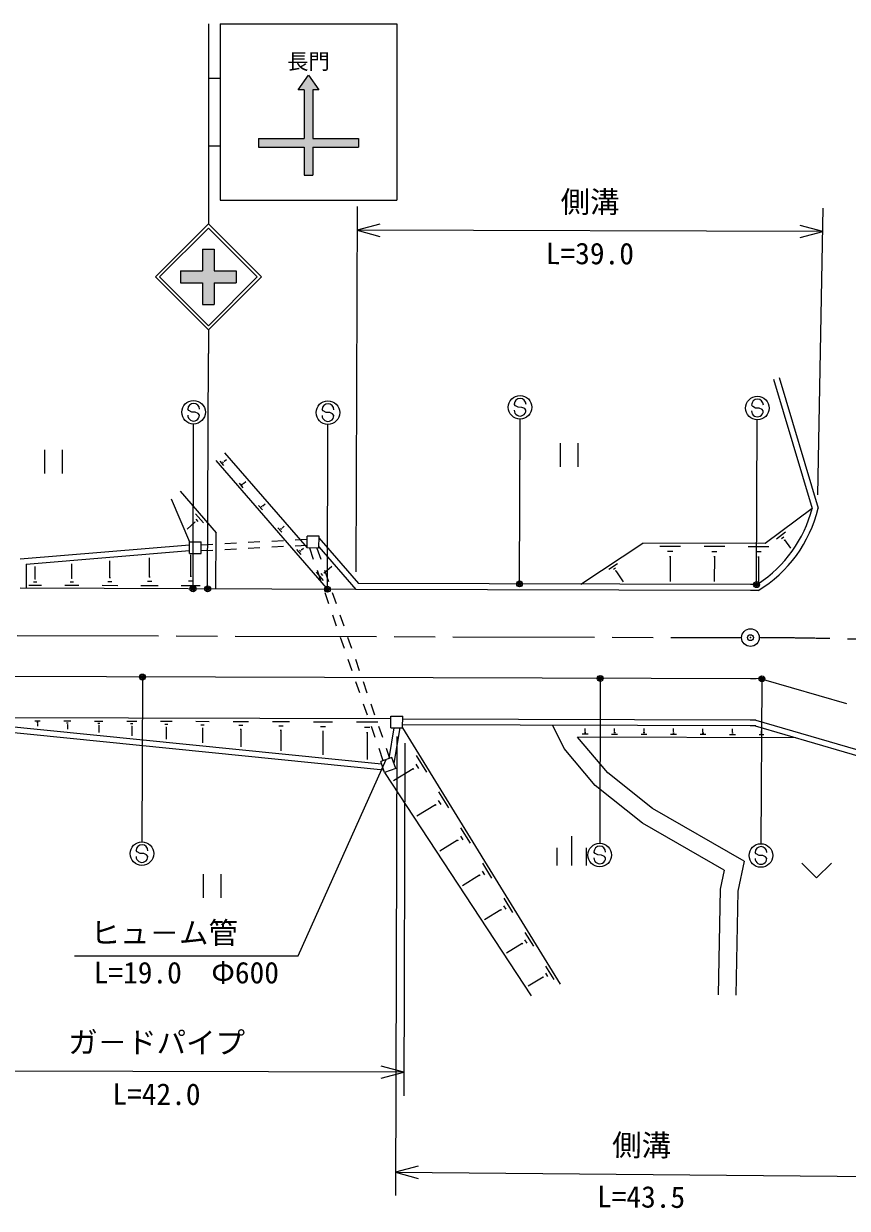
# Model space of a CAD drawing. Units: millimetres, scale not verified. Extents: x 0 to 700000, y -47500 to 447500.
# Drawn here: x 306397 to 376304, y 263255 to 363859 of the extents above; entities that cross this region are included whole.
import ezdxf
from ezdxf.enums import TextEntityAlignment as Align

# ---------------------------------------------------------------- set-up
doc = ezdxf.new("R2010")
doc.units = ezdxf.units.MM
doc.header["$LTSCALE"] = 1000
doc.header["$PDMODE"] = 32
doc.header["$PDSIZE"] = 500
doc.linetypes.add('CHAIN', pattern=[18.5, 12, -1.5, 3.5, -1.5])
for name, color, linetype, lineweight in [('M-STR-HTXT', 7, 'Continuous', 13), ('M-STR-STRC', 7, 'Continuous', 25), ('M-TTL-BAND', 7, 'Continuous', 25), ('S-TTL', 7, 'Continuous', 25)]:
    doc.layers.add(name, color=color, linetype=linetype, lineweight=lineweight)
doc.styles.add('@ＭＳ ゴシック', font='')
doc.styles.add('ＭＳ ゴシック', font='')
doc.styles.get('@ＭＳ ゴシック').set_extended_font_data('@MS Gothic')
doc.styles.get('ＭＳ ゴシック').set_extended_font_data('MS Gothic')

msp = doc.modelspace()

# ---------------------------------------------------------------- hatches: boundary and pattern name
at = {"layer": 'M-STR-STRC'}
for points in [[(326321, 354118), (330196, 354118), (330196, 358243), (329696, 358243), (330571, 359493), (331446, 358243), (330946, 358243), (330946, 354118), (334821, 354118), (334821, 353368), (330946, 353368), (330946, 350993), (330196, 350993), (330196, 353368), (326321, 353368)], [(319711, 342859), (321571, 342859), (321572, 344719), (322572, 344718), (322571, 342859), (324431, 342859), (324431, 341859), (322571, 341859), (322571, 339998), (321571, 339999), (321571, 341859), (319711, 341859)]]:
    msp.add_hatch(color=256, dxfattribs=at).paths.add_polyline_path(points)

# ---------------------------------------------------------------- linework, layer by layer
at = {"layer": 'M-STR-HTXT'}
for p, q in [((334696, 348321), (334602, 317321)), ((373813, 323836), (374270, 348201)), ((336623, 346832), (334690, 346321)), ((374232, 346202), (334690, 346321)), ((334690, 346321), (336620, 345797)), ((372299, 345690), (374232, 346202)), ((374232, 346202), (372302, 346725)), ((338060, 303310), (337943, 264335)), ((329701, 284688), (337176, 301378)), ((310701, 284688), (329701, 284688)), ((339886, 266835), (337949, 266335)), ((337949, 266335), (379690, 265960)), ((337949, 266335), (339876, 265800))]:
    msp.add_line(p, q, dxfattribs=at)
at = {"layer": 'M-STR-STRC'}
for p, q in [((322071, 363859), (322071, 346859)), ((323071, 363859), (323071, 348859)), ((323071, 363859), (338071, 363859)), ((338071, 363859), (338071, 348859)), ((322071, 359234), (323071, 359234)), ((329696, 358243), (330571, 359493)), ((330571, 359493), (331446, 358243)), ((330196, 358243), (329696, 358243)), ((330196, 358243), (330196, 354118)), ((331446, 358243), (330946, 358243)), ((330946, 358243), (330946, 354118)), ((322071, 353484), (323071, 353484)), ((326321, 354118), (326321, 353368)), ((326321, 354118), (330196, 354118)), ((326321, 353368), (330196, 353368)), ((330196, 353368), (330196, 350993)), ((330946, 354118), (334821, 354118)), ((330946, 353368), (330946, 350993)), ((330946, 353368), (334821, 353368)), ((334821, 354118), (334821, 353368)), ((330196, 350993), (330946, 350993)), ((323071, 348859), (338071, 348859)), ((317570, 342359), (322070, 346859)), ((317924, 342359), (322070, 346505)), ((326571, 342359), (322071, 346859)), ((326217, 342359), (322072, 346503)), ((321572, 344719), (321571, 342859)), ((321572, 344719), (322572, 344718)), ((322572, 344718), (322571, 342859)), ((317571, 342359), (322070, 337859)), ((317924, 342359), (322070, 338212)), ((319711, 342859), (319711, 341859)), ((319711, 342859), (321571, 342859)), ((322070, 338212), (326217, 342359)), ((322071, 337859), (326571, 342359)), ((322571, 342859), (324431, 342859)), ((324431, 342859), (324431, 341859)), ((319711, 341859), (321571, 341859)), ((321571, 341859), (321571, 339999)), ((322571, 341859), (324431, 341859)), ((322571, 341859), (322571, 339998)), ((321571, 339999), (322571, 339998)), ((322071, 337859), (322071, 335859)), ((322011, 316009), (322071, 335859)), ((320419, 331003), (320320, 331121)), ((320664, 330863), (320419, 331003)), ((331824, 330968), (331725, 331087)), ((348133, 331419), (348033, 331537)), ((348377, 331280), (348133, 331419)), ((348678, 331278), (348377, 331280)), ((348923, 331166), (348678, 331278)), ((349029, 331030), (348923, 331166)), ((368277, 331358), (368178, 331476)), ((368522, 331219), (368277, 331358)), ((368823, 331217), (368522, 331219)), ((369068, 331105), (368823, 331217)), ((369174, 330969), (369068, 331105)), ((320965, 330861), (320664, 330863)), ((321210, 330749), (320965, 330861)), ((321316, 330613), (321210, 330749)), ((332069, 330829), (331824, 330968)), ((332370, 330827), (332069, 330829)), ((332615, 330715), (332370, 330827)), ((332721, 330579), (332615, 330715)), ((348483, 316429), (348525, 330279)), ((368606, 316368), (368668, 330218)), ((320770, 316012), (320811, 329862)), ((332175, 315978), (332216, 329828)), ((316477, 308225), (316436, 294375)), ((355333, 308108), (355291, 294258)), ((369059, 308067), (368978, 294217)), ((338750, 302749), (338660, 272808)), ((316037, 293516), (315938, 293634)), ((316282, 293376), (316037, 293516)), ((316583, 293374), (316282, 293376)), ((316828, 293262), (316583, 293374)), ((316934, 293126), (316828, 293262)), ((354893, 293399), (354793, 293517)), ((355138, 293260), (354893, 293399)), ((355438, 293257), (355138, 293260)), ((355683, 293145), (355438, 293257)), ((355789, 293009), (355683, 293145)), ((368577, 293358), (368478, 293476)), ((368822, 293218), (368577, 293358)), ((369123, 293216), (368822, 293218)), ((369368, 293104), (369123, 293216)), ((369474, 292968), (369368, 293104)), ((338666, 274808), (296679, 274934)), ((336732, 274296), (338666, 274808)), ((338666, 274808), (336735, 275332))]:
    msp.add_line(p, q, dxfattribs=at)
for centre, radius in [((348528, 331279), 1000), ((368672, 331218), 1000), ((320814, 330862), 1000), ((332219, 330828), 1000), ((320769, 315862), 150), ((320769, 315862), 120), ((320769, 315862), 90), ((320769, 315862), 60), ((322011, 315859), 150), ((322011, 315859), 120), ((322011, 315859), 90), ((322011, 315859), 60), ((332174, 315828), 150), ((332174, 315828), 120), ((332174, 315828), 90), ((348483, 316279), 150), ((348483, 316279), 120), ((348483, 316279), 90), ((348483, 316279), 60), ((348483, 316279), 30), ((368606, 316218), 150), ((368606, 316218), 120), ((368606, 316218), 90), ((368606, 316218), 60), ((368606, 316218), 30), ((320769, 315862), 30), ((322011, 315859), 30), ((332174, 315828), 60), ((332174, 315828), 30), ((316478, 308375), 150), ((316478, 308375), 120), ((316478, 308375), 90), ((316478, 308375), 60), ((316478, 308375), 30), ((355333, 308258), 150), ((355333, 308258), 120), ((355333, 308258), 90), ((355333, 308258), 60), ((355333, 308258), 30), ((369060, 308217), 150), ((369060, 308217), 120), ((369060, 308217), 90), ((369060, 308217), 60), ((369060, 308217), 30), ((316433, 293375), 1000), ((355288, 293258), 1000), ((368972, 293217), 1000)]:
    msp.add_circle(centre, radius, dxfattribs=at)
for centre, start, end in [((348533, 331534), 359.55488, 179.55488), ((320820, 331117), 359.55488, 179.55488), ((332225, 331083), 359.55488, 179.55488), ((348529, 331034), 179.55488, 359.55488), ((368678, 331473), 359.55488, 179.55488), ((320816, 330617), 179.55488, 359.55488), ((332221, 330583), 179.55488, 359.55488), ((368674, 330973), 179.55488, 359.55488), ((316438, 293630), 359.55488, 179.55488), ((355293, 293513), 359.55488, 179.55488), ((368978, 293472), 359.55488, 179.55488), ((316434, 293130), 179.55488, 359.55488), ((355289, 293013), 179.55488, 359.55488), ((368974, 292972), 179.55488, 359.55488)]:
    msp.add_arc(centre, 500, start, end, dxfattribs=at)
for p in [(320769, 315862), (322011, 315859), (332174, 315828), (348483, 316279), (368606, 316218), (316478, 308375), (355333, 308258), (369060, 308217)]:
    msp.add_point(p, dxfattribs=at)
at = {"layer": 'M-TTL-BAND', "color": 2, "linetype": 'CHAIN', "lineweight": 13}
msp.add_line((268836, 312019), (367336, 311722), dxfattribs=at)
at = {"layer": 'S-TTL'}
for p, q in [((370032, 333680), (373316, 322693)), ((370511, 333823), (373834, 322705)), ((351936, 328236), (351936, 326236)), ((353436, 328236), (353436, 326236)), ((308171, 327656), (308171, 325656)), ((309671, 327656), (309671, 325656)), ((323446, 327425), (330460, 319333)), ((322691, 326770), (332076, 315941)), ((323392, 326342), (323065, 326719)), ((323364, 326565), (323282, 326660)), ((323428, 326682), (323407, 326706)), ((323418, 326694), (323606, 326858)), ((325055, 324805), (325244, 324969)), ((319668, 324150), (322730, 320617)), ((325030, 324452), (324702, 324830)), ((325001, 324676), (324920, 324770)), ((325065, 324793), (325045, 324817)), ((318912, 323495), (320461, 319863)), ((326667, 322563), (326340, 322941)), ((326692, 322916), (326881, 323080)), ((321665, 321464), (320986, 322247)), ((326639, 322787), (326557, 322881)), ((326703, 322904), (326682, 322928)), ((373316, 322693), (369344, 319716)), ((320934, 321516), (320263, 320934)), ((320955, 321492), (320913, 321541)), ((321215, 321588), (321045, 321784)), ((328305, 320674), (327977, 321052)), ((328276, 320898), (328194, 320992)), ((328340, 321015), (328320, 321039)), ((328330, 321027), (328519, 321191)), ((322716, 315857), (322730, 320617)), ((327452, 319925), (328451, 319978)), ((329449, 320030), (330448, 320083)), ((330460, 319333), (330463, 320333)), ((331463, 320330), (330463, 320333)), ((331460, 319330), (331463, 320330)), ((331462, 320202), (334827, 316320)), ((370289, 320112), (371070, 320697)), ((370728, 320136), (370924, 320283)), ((370948, 319996), (370997, 320033)), ((370972, 320014), (371488, 319326)), ((306106, 318407), (320460, 319614)), ((306604, 317948), (320459, 319112)), ((320458, 318863), (320461, 319863)), ((320461, 319863), (321461, 319860)), ((321458, 318860), (321461, 319860)), ((321459, 319110), (322457, 319162)), ((321460, 319611), (322459, 319663)), ((323456, 319215), (324455, 319267)), ((323458, 319716), (324456, 319768)), ((325453, 319320), (326452, 319372)), ((325455, 319821), (326453, 319873)), ((327451, 319425), (328449, 319477)), ((329448, 319530), (330446, 319582)), ((329942, 318785), (329579, 319204)), ((329911, 319033), (329820, 319138)), ((329981, 319163), (329959, 319189)), ((329970, 319176), (330138, 319322)), ((331460, 319330), (330460, 319333)), ((330642, 319333), (330969, 318388)), ((331277, 319331), (331605, 318386)), ((331460, 319441), (334598, 315821)), ((353696, 316263), (358959, 319748)), ((369344, 319716), (358959, 319748)), ((360401, 319493), (362151, 319488)), ((361056, 319054), (361493, 319052)), ((364151, 319482), (365901, 319477)), ((364806, 319042), (365243, 319041)), ((367901, 319471), (369651, 319465)), ((368556, 319031), (368993, 319030)), ((306604, 317948), (306598, 315905)), ((310479, 316742), (310483, 317989)), ((313714, 316796), (313719, 318233)), ((317078, 316853), (317083, 318486)), ((320458, 318863), (321458, 318860)), ((320577, 316913), (320582, 318749)), ((356051, 317522), (356789, 318011)), ((361218, 318616), (361328, 318615)), ((361273, 318616), (361267, 316490)), ((364968, 318604), (365078, 318604)), ((365023, 318604), (365017, 316479)), ((368719, 318593), (368828, 318593)), ((368773, 318593), (368767, 316468)), ((307368, 316689), (307371, 317755)), ((320627, 316912), (320527, 316913)), ((331850, 316584), (331252, 317274)), ((331296, 317443), (331623, 316498)), ((331799, 316992), (331649, 317165)), ((331915, 317206), (331878, 317249)), ((331896, 317228), (332554, 317798)), ((331932, 317441), (332259, 316496)), ((356450, 317521), (356635, 317643)), ((356641, 317382), (356688, 317413)), ((356665, 317397), (357285, 316460)), ((334598, 315821), (306098, 315907)), ((307902, 316151), (306830, 316154)), ((307501, 316420), (307233, 316421)), ((307401, 316689), (307334, 316689)), ((311075, 316142), (309879, 316145)), ((310628, 316442), (310329, 316443)), ((310516, 316741), (310442, 316742)), ((314375, 316132), (313049, 316136)), ((313879, 316464), (313548, 316465)), ((313756, 316796), (313673, 316796)), ((317806, 316121), (316346, 316126)), ((317260, 316488), (316895, 316489)), ((317124, 316853), (317033, 316853)), ((321374, 316111), (319775, 316115)), ((320775, 316512), (320376, 316513)), ((368099, 316220), (334827, 316320)), ((331950, 315553), (332278, 314608)), ((332586, 315551), (332913, 314606)), ((368098, 315720), (334598, 315821)), ((332605, 313663), (332932, 312718)), ((333241, 313661), (333568, 312716)), ((333259, 311773), (333586, 310828)), ((333895, 311771), (334222, 310826)), ((333914, 309883), (334241, 308938)), ((334549, 309881), (334876, 308936)), ((368910, 308218), (268014, 308521)), ((334568, 307993), (334895, 307048)), ((335204, 307991), (335531, 307046)), ((369204, 308175), (376251, 306114)), ((335222, 306103), (335550, 305158)), ((335858, 306101), (336185, 305156)), ((337565, 304812), (267942, 305021)), ((337563, 304062), (337566, 305062)), ((337566, 305062), (338566, 305059)), ((338563, 304059), (338566, 305059)), ((301907, 304021), (336958, 300481)), ((301935, 304520), (336777, 301002)), ((307337, 304653), (307801, 304651)), ((307511, 304536), (307627, 304536)), ((307554, 304420), (307583, 304420)), ((307568, 304420), (307568, 304202)), ((309812, 304645), (310397, 304644)), ((310031, 304498), (310178, 304498)), ((310086, 304352), (310122, 304352)), ((310104, 304352), (310103, 303946)), ((312412, 304637), (313124, 304635)), ((312678, 304459), (312856, 304458)), ((312745, 304280), (312789, 304280)), ((312767, 304280), (312765, 303677)), ((315142, 304629), (315988, 304627)), ((315458, 304417), (315670, 304416)), ((315537, 304205), (315590, 304205)), ((315563, 304205), (315561, 303394)), ((318008, 304621), (318995, 304618)), ((318378, 304373), (318624, 304372)), ((318469, 304126), (318531, 304126)), ((318500, 304126), (318497, 303098)), ((321019, 304612), (322153, 304608)), ((321443, 304327), (321727, 304326)), ((321549, 304043), (321620, 304043)), ((321584, 304043), (321580, 302787)), ((324181, 304602), (325469, 304598)), ((324663, 304278), (324985, 304277)), ((324783, 303956), (324863, 303956)), ((324823, 303956), (324819, 302460)), ((327501, 304592), (328952, 304588)), ((328044, 304228), (328407, 304227)), ((328179, 303864), (328270, 303864)), ((328224, 303864), (328219, 302116)), ((330988, 304582), (332610, 304577)), ((331595, 304174), (332000, 304173)), ((334650, 304571), (336451, 304565)), ((335324, 304118), (335774, 304117)), ((335877, 304213), (336204, 303268)), ((336512, 304211), (336840, 303267)), ((337809, 304061), (337380, 301448)), ((337563, 304062), (338563, 304059)), ((338316, 304060), (337821, 301045)), ((368481, 304219), (338563, 304309)), ((338563, 304059), (351925, 282293)), ((368065, 304720), (338565, 304809)), ((352271, 302294), (351296, 304270)), ((354054, 303762), (354055, 304012)), ((356554, 303755), (356555, 304005)), ((359054, 303747), (359055, 303997)), ((361554, 303740), (361555, 303990)), ((364054, 303732), (364055, 303982)), ((366554, 303725), (366555, 303975)), ((368481, 304219), (378959, 301154)), ((368555, 304718), (379283, 301580)), ((331746, 303768), (331847, 303768)), ((331796, 303768), (331790, 301756)), ((335491, 303667), (335604, 303667)), ((335548, 303667), (335541, 301377)), ((371935, 303208), (353415, 303264)), ((355968, 300252), (353415, 303264)), ((354303, 303511), (353803, 303513)), ((354116, 303637), (353991, 303637)), ((354070, 303762), (354038, 303762)), ((356803, 303504), (356303, 303505)), ((356616, 303629), (356491, 303630)), ((356570, 303755), (356538, 303755)), ((359303, 303496), (358803, 303498)), ((359116, 303622), (358991, 303622)), ((359070, 303747), (359038, 303747)), ((361803, 303489), (361303, 303490)), ((361616, 303614), (361491, 303615)), ((361570, 303740), (361538, 303740)), ((364303, 303481), (363803, 303483)), ((364116, 303607), (363991, 303607)), ((364070, 303732), (364038, 303732)), ((366803, 303474), (366303, 303475)), ((366616, 303599), (366491, 303600)), ((366569, 303725), (366538, 303725)), ((369224, 303467), (368831, 303468)), ((369077, 303565), (368979, 303565)), ((369040, 303663), (369016, 303663)), ((369028, 303663), (369029, 303808)), ((336531, 302323), (336893, 301279)), ((337167, 302322), (337460, 301476)), ((354916, 299174), (352271, 302294)), ((337649, 301541), (336704, 301214)), ((337031, 300269), (336704, 301214)), ((337976, 300596), (337649, 301541)), ((339687, 300965), (339902, 300615)), ((339715, 301704), (340574, 300305)), ((337976, 300596), (337031, 300269)), ((337031, 300269), (349467, 281291)), ((339445, 300575), (337794, 299561)), ((339418, 300619), (339472, 300531)), ((359761, 297195), (355968, 300252)), ((358912, 295952), (354916, 299174)), ((341587, 297896), (341795, 297557)), ((341614, 298611), (342445, 297258)), ((341353, 297519), (339769, 296547)), ((341327, 297561), (341379, 297477)), ((367539, 292745), (359761, 297195)), ((365852, 291982), (358912, 295952)), ((343459, 294872), (343660, 294545)), ((343485, 295563), (344288, 294255)), ((352919, 292371), (352919, 294871)), ((343232, 294508), (341715, 293576)), ((343207, 294549), (343257, 294467)), ((351669, 292371), (351669, 293871)), ((354169, 292371), (354169, 293871)), ((345303, 291892), (345497, 291576)), ((345328, 292560), (346104, 291297)), ((365852, 291982), (365521, 290368)), ((367539, 292745), (367018, 290201)), ((372451, 292570), (373701, 291320)), ((374951, 292570), (373701, 291320)), ((321626, 291622), (321626, 289622)), ((323126, 291622), (323126, 289622)), ((345084, 291540), (343633, 290650)), ((345060, 291580), (345109, 291501)), ((365521, 290368), (365335, 281388)), ((367018, 290201), (366835, 281357)), ((347121, 288957), (347308, 288652)), ((347145, 289601), (347894, 288381)), ((346909, 288617), (345523, 287766)), ((346886, 288655), (346933, 288579)), ((348708, 285736), (347385, 284924)), ((348685, 285773), (348730, 285699)), ((348912, 286064), (349092, 285769)), ((348935, 286686), (349658, 285509)), ((350699, 283813), (351395, 282678)), ((350480, 282897), (349220, 282124)), ((350458, 282933), (350501, 282862)), ((350676, 283213), (350850, 282930))]:
    msp.add_line(p, q, dxfattribs=at)
at = {"layer": 'S-TTL', "color": 3}
msp.add_circle((368086, 311720), 750, dxfattribs=at)
at = {"layer": 'S-TTL'}
for centre, radius, start, end in [((362821, 325377), 10832, 303.0712, 345.6542), ((362821, 325377), 11332, 301.53229, 346.36224), ((367033, -38278), 354500, 89.77004, 89.82764), ((367033, -38278), 354000, 89.72248, 89.82764), ((367033, -38278), 346500, 89.74579, 89.82764), ((367033, -38278), 342500, 89.74579, 89.82764), ((367033, -38278), 343000, 89.74579, 89.82764)]:
    msp.add_arc(centre, radius, start, end, dxfattribs=at)
at = {"layer": 'S-TTL', "color": 2, "linetype": 'CHAIN', "lineweight": 13}
msp.add_arc((367033, -38278), 350000, 73.58016, 89.70487, dxfattribs=at)
at = {"layer": 'S-TTL', "color": 3}
msp.add_point((368086, 311720), dxfattribs=at)

# ---------------------------------------------------------------- texts
at = {"layer": 'M-STR-HTXT', "style": 'ＭＳ ゴシック'}
for rotation, p in [(359.828, (354464, 347261)), (359.485, (358829, 267147))]:
    msp.add_text('側溝', height=1833, rotation=rotation, dxfattribs=at).set_placement(p, align=Align.BOTTOM_CENTER)
at = {"layer": 'M-STR-HTXT', "style": '@ＭＳ ゴシック'}
for s, rotation, p in [('L=39.0', 359.828, (354458, 345261)), ('L=43.5', 359.485, (358811, 265148))]:
    msp.add_text(s, height=1833, rotation=rotation, dxfattribs=at).set_placement(p, align=Align.TOP_CENTER)
at = {"layer": 'M-STR-HTXT', "style": 'ＭＳ ゴシック'}
msp.add_text('ヒュ－ム管', height=1833, dxfattribs=at).set_placement((312076, 285188), align=Align.BOTTOM_LEFT)
msp.add_text('L=19.0\u3000Φ600', height=1833, dxfattribs=at).set_placement((320201, 284188), align=Align.TOP_CENTER)
at = {"layer": 'M-STR-STRC', "style": 'ＭＳ ゴシック'}
msp.add_text('長門', height=1320, dxfattribs=at).set_placement((330571, 359593), align=Align.BOTTOM_CENTER)
msp.add_text('ガ－ドパイプ', height=1833, rotation=359.828, dxfattribs=at).set_placement((317675, 275871), align=Align.BOTTOM_CENTER)
at = {"layer": 'M-STR-STRC', "style": '@ＭＳ ゴシック'}
msp.add_text('L=42.0', height=1833, rotation=359.828, dxfattribs=at).set_placement((317669, 273871), align=Align.TOP_CENTER)

doc.saveas('drawing.dxf')
